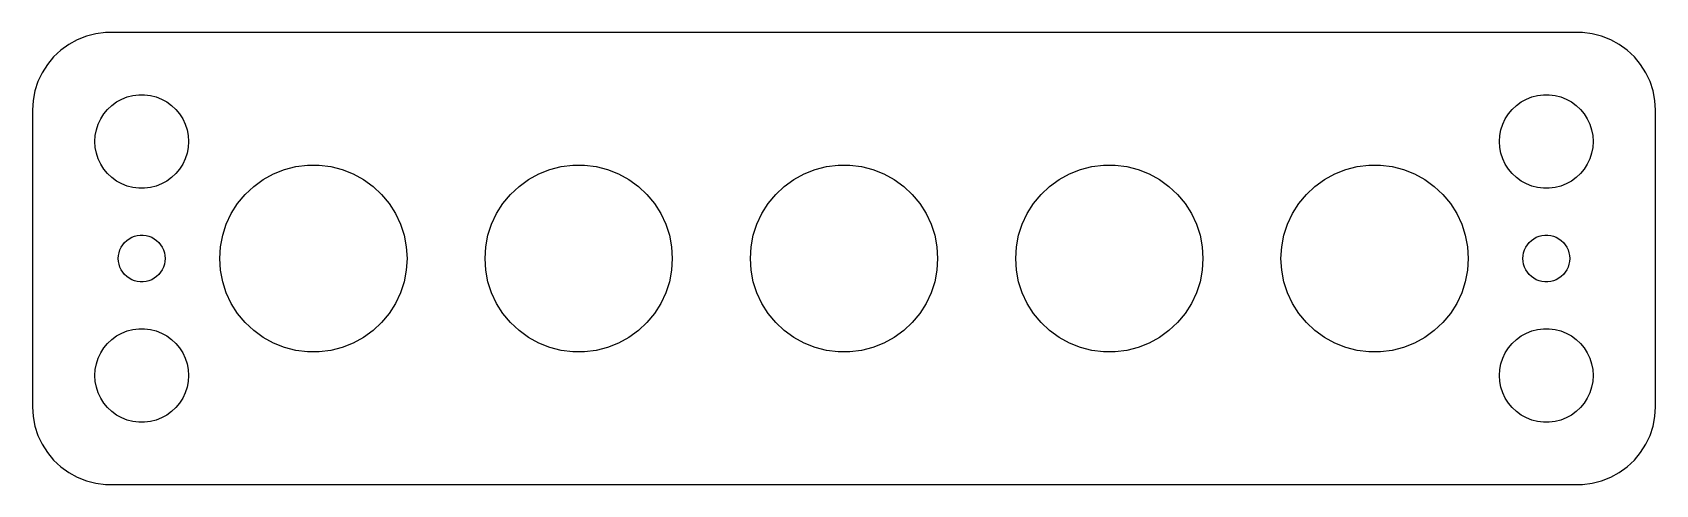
# Model space of a CAD drawing. Header units: metres. Extents: x -52 to 52, y 25 to 53.
import ezdxf

# ---------------------------------------------------------------- set-up
doc = ezdxf.new("R2010")
doc.units = ezdxf.units.M

msp = doc.modelspace()

# ---------------------------------------------------------------- linework, layer by layer
for p, q in [((-48.5451, 53.2553), (-49.1289, 53.0241)), ((-47.9369, 53.4114), (-48.5451, 53.2553)), ((-47.3139, 53.4901), (-47.9369, 53.4114)), ((47.3139, 53.4901), (-47.3139, 53.4901)), ((47.9369, 53.4114), (47.3139, 53.4901)), ((48.5451, 53.2553), (47.9369, 53.4114)), ((49.1289, 53.0241), (48.5451, 53.2553)), ((-50.1871, 52.3526), (-50.6448, 51.9227)), ((-49.6791, 52.7216), (-50.1871, 52.3526)), ((-49.1289, 53.0241), (-49.6791, 52.7216)), ((49.6791, 52.7216), (49.1289, 53.0241)), ((50.1871, 52.3526), (49.6791, 52.7216)), ((50.6448, 51.9227), (50.1871, 52.3526)), ((-51.0451, 51.4389), (-51.3815, 50.9088)), ((-50.6448, 51.9227), (-51.0451, 51.4389)), ((51.0451, 51.4389), (50.6448, 51.9227)), ((51.3815, 50.9088), (51.0451, 51.4389)), ((-51.6489, 50.3406), (-51.8429, 49.7434)), ((-51.3815, 50.9088), (-51.6489, 50.3406)), ((51.6489, 50.3406), (51.3815, 50.9088)), ((51.8429, 49.7434), (51.6489, 50.3406)), ((-51.9606, 49.1267), (-52, 48.5)), ((-51.8429, 49.7434), (-51.9606, 49.1267)), ((-46.9123, 48.8115), (-46.6075, 49.033)), ((-46.6075, 49.033), (-46.2773, 49.2145)), ((-46.2773, 49.2145), (-45.927, 49.3532)), ((-45.927, 49.3532), (-45.5621, 49.4469)), ((-45.5621, 49.4469), (-45.1884, 49.4941)), ((-45.1884, 49.4941), (-44.8116, 49.4941)), ((-44.8116, 49.4941), (-44.4379, 49.4469)), ((-44.4379, 49.4469), (-44.0729, 49.3532)), ((-44.0729, 49.3532), (-43.7227, 49.2145)), ((-43.7227, 49.2145), (-43.3925, 49.033)), ((-43.3925, 49.033), (-43.0877, 48.8115)), ((43.0877, 48.8115), (43.3925, 49.033)), ((43.3925, 49.033), (43.7227, 49.2145)), ((43.7227, 49.2145), (44.0729, 49.3532)), ((44.0729, 49.3532), (44.4379, 49.4469)), ((44.4379, 49.4469), (44.8116, 49.4941)), ((44.8116, 49.4941), (45.1884, 49.4941)), ((45.1884, 49.4941), (45.5621, 49.4469)), ((45.5621, 49.4469), (45.927, 49.3532)), ((45.927, 49.3532), (46.2773, 49.2145)), ((46.2773, 49.2145), (46.6075, 49.033)), ((46.6075, 49.033), (46.9123, 48.8115)), ((51.9606, 49.1267), (51.8429, 49.7434)), ((52, 48.5), (51.9606, 49.1267)), ((-52, 48.5), (-52, 29.5)), ((-47.7893, 47.6044), (-47.6289, 47.9453)), ((-47.6289, 47.9453), (-47.427, 48.2634)), ((-47.427, 48.2634), (-47.1869, 48.5536)), ((-47.1869, 48.5536), (-46.9123, 48.8115)), ((-43.0877, 48.8115), (-42.8131, 48.5536)), ((-42.8131, 48.5536), (-42.5729, 48.2634)), ((-42.5729, 48.2634), (-42.3711, 47.9453)), ((-42.3711, 47.9453), (-42.2107, 47.6044)), ((42.2107, 47.6044), (42.3711, 47.9453)), ((42.3711, 47.9453), (42.5729, 48.2634)), ((42.5729, 48.2634), (42.8131, 48.5536)), ((42.8131, 48.5536), (43.0877, 48.8115)), ((46.9123, 48.8115), (47.1869, 48.5536)), ((47.1869, 48.5536), (47.427, 48.2634)), ((47.427, 48.2634), (47.6289, 47.9453)), ((47.6289, 47.9453), (47.7893, 47.6044)), ((52, 29.5), (52, 48.5)), ((-48, 46.5), (-47.9763, 46.876)), ((-47.9763, 46.876), (-47.9057, 47.2461)), ((-47.9057, 47.2461), (-47.7893, 47.6044)), ((-42.2107, 47.6044), (-42.0942, 47.2461)), ((-42.0942, 47.2461), (-42.0237, 46.876)), ((-42.0237, 46.876), (-42, 46.5)), ((42, 46.5), (42.0237, 46.876)), ((42.0237, 46.876), (42.0942, 47.2461)), ((42.0942, 47.2461), (42.2107, 47.6044)), ((47.7893, 47.6044), (47.9057, 47.2461)), ((47.9057, 47.2461), (47.9763, 46.876)), ((47.9763, 46.876), (48, 46.5)), ((-47.9763, 46.124), (-48, 46.5)), ((-47.9057, 45.7539), (-47.9763, 46.124)), ((-42.0237, 46.124), (-42.0942, 45.7539)), ((-42, 46.5), (-42.0237, 46.124)), ((42.0237, 46.124), (42, 46.5)), ((42.0942, 45.7539), (42.0237, 46.124)), ((47.9763, 46.124), (47.9057, 45.7539)), ((48, 46.5), (47.9763, 46.124)), ((-47.7893, 45.3956), (-47.9057, 45.7539)), ((-47.6289, 45.0547), (-47.7893, 45.3956)), ((-47.427, 44.7366), (-47.6289, 45.0547)), ((-47.1869, 44.4464), (-47.427, 44.7366)), ((-42.5729, 44.7366), (-42.8131, 44.4464)), ((-42.3711, 45.0547), (-42.5729, 44.7366)), ((-42.2107, 45.3956), (-42.3711, 45.0547)), ((-42.0942, 45.7539), (-42.2107, 45.3956)), ((-35.8541, 44.7063), (-35.1243, 44.8937)), ((-35.1243, 44.8937), (-34.3767, 44.9882)), ((-34.3767, 44.9882), (-33.6232, 44.9882)), ((-33.6232, 44.9882), (-32.8757, 44.8937)), ((-32.8757, 44.8937), (-32.1459, 44.7063)), ((-18.8541, 44.7063), (-18.1243, 44.8937)), ((-18.1243, 44.8937), (-17.3767, 44.9882)), ((-17.3767, 44.9882), (-16.6232, 44.9882)), ((-16.6232, 44.9882), (-15.8757, 44.8937)), ((-15.8757, 44.8937), (-15.1459, 44.7063)), ((-1.8541, 44.7063), (-1.12428, 44.8937)), ((-1.12428, 44.8937), (-0.37674, 44.9882)), ((-0.37674, 44.9882), (0.37674, 44.9882)), ((0.37674, 44.9882), (1.12428, 44.8937)), ((1.12428, 44.8937), (1.8541, 44.7063)), ((15.1459, 44.7063), (15.8757, 44.8937)), ((15.8757, 44.8937), (16.6232, 44.9882)), ((16.6232, 44.9882), (17.3767, 44.9882)), ((17.3767, 44.9882), (18.1243, 44.8937)), ((18.1243, 44.8937), (18.8541, 44.7063)), ((32.1459, 44.7063), (32.8757, 44.8937)), ((32.8757, 44.8937), (33.6232, 44.9882)), ((33.6232, 44.9882), (34.3767, 44.9882)), ((34.3767, 44.9882), (35.1243, 44.8937)), ((35.1243, 44.8937), (35.8541, 44.7063)), ((42.2107, 45.3956), (42.0942, 45.7539)), ((42.3711, 45.0547), (42.2107, 45.3956)), ((42.5729, 44.7366), (42.3711, 45.0547)), ((42.8131, 44.4464), (42.5729, 44.7366)), ((47.427, 44.7366), (47.1869, 44.4464)), ((47.6289, 45.0547), (47.427, 44.7366)), ((47.7893, 45.3956), (47.6289, 45.0547)), ((47.9057, 45.7539), (47.7893, 45.3956)), ((-46.9123, 44.1884), (-47.1869, 44.4464)), ((-46.6075, 43.967), (-46.9123, 44.1884)), ((-46.2773, 43.7855), (-46.6075, 43.967)), ((-45.927, 43.6468), (-46.2773, 43.7855)), ((-43.7227, 43.7855), (-44.0729, 43.6468)), ((-43.3925, 43.967), (-43.7227, 43.7855)), ((-43.0877, 44.1884), (-43.3925, 43.967)), ((-42.8131, 44.4464), (-43.0877, 44.1884)), ((-37.8245, 43.6231), (-37.215, 44.066)), ((-37.215, 44.066), (-36.5547, 44.429)), ((-36.5547, 44.429), (-35.8541, 44.7063)), ((-32.1459, 44.7063), (-31.4453, 44.429)), ((-31.4453, 44.429), (-30.785, 44.066)), ((-30.785, 44.066), (-30.1754, 43.6231)), ((-20.8245, 43.6231), (-20.215, 44.066)), ((-20.215, 44.066), (-19.5547, 44.429)), ((-19.5547, 44.429), (-18.8541, 44.7063)), ((-15.1459, 44.7063), (-14.4453, 44.429)), ((-14.4453, 44.429), (-13.785, 44.066)), ((-13.785, 44.066), (-13.1754, 43.6231)), ((-3.82454, 43.6231), (-3.21495, 44.066)), ((-3.21495, 44.066), (-2.55467, 44.429)), ((-2.55467, 44.429), (-1.8541, 44.7063)), ((1.8541, 44.7063), (2.55467, 44.429)), ((2.55467, 44.429), (3.21495, 44.066)), ((3.21495, 44.066), (3.82454, 43.6231)), ((13.1754, 43.6231), (13.785, 44.066)), ((13.785, 44.066), (14.4453, 44.429)), ((14.4453, 44.429), (15.1459, 44.7063)), ((18.8541, 44.7063), (19.5547, 44.429)), ((19.5547, 44.429), (20.215, 44.066)), ((20.215, 44.066), (20.8245, 43.6231)), ((30.1754, 43.6231), (30.785, 44.066)), ((30.785, 44.066), (31.4453, 44.429)), ((31.4453, 44.429), (32.1459, 44.7063)), ((35.8541, 44.7063), (36.5547, 44.429)), ((36.5547, 44.429), (37.215, 44.066)), ((37.215, 44.066), (37.8245, 43.6231)), ((43.0877, 44.1884), (42.8131, 44.4464)), ((43.3925, 43.967), (43.0877, 44.1884)), ((43.7227, 43.7855), (43.3925, 43.967)), ((44.0729, 43.6468), (43.7227, 43.7855)), ((46.2773, 43.7855), (45.927, 43.6468)), ((46.6075, 43.967), (46.2773, 43.7855)), ((46.9123, 44.1884), (46.6075, 43.967)), ((47.1869, 44.4464), (46.9123, 44.1884)), ((-45.5621, 43.5531), (-45.927, 43.6468)), ((-45.1884, 43.5059), (-45.5621, 43.5531)), ((-44.8116, 43.5059), (-45.1884, 43.5059)), ((-44.4379, 43.5531), (-44.8116, 43.5059)), ((-44.0729, 43.6468), (-44.4379, 43.5531)), ((-38.8541, 42.5267), (-38.3738, 43.1073)), ((-38.3738, 43.1073), (-37.8245, 43.6231)), ((-30.1754, 43.6231), (-29.6262, 43.1073)), ((-29.6262, 43.1073), (-29.1459, 42.5267)), ((-21.8541, 42.5267), (-21.3738, 43.1073)), ((-21.3738, 43.1073), (-20.8245, 43.6231)), ((-13.1754, 43.6231), (-12.6262, 43.1073)), ((-12.6262, 43.1073), (-12.1459, 42.5267)), ((-4.8541, 42.5267), (-4.37381, 43.1073)), ((-4.37381, 43.1073), (-3.82454, 43.6231)), ((3.82454, 43.6231), (4.37381, 43.1073)), ((4.37381, 43.1073), (4.8541, 42.5267)), ((12.1459, 42.5267), (12.6262, 43.1073)), ((12.6262, 43.1073), (13.1754, 43.6231)), ((20.8245, 43.6231), (21.3738, 43.1073)), ((21.3738, 43.1073), (21.8541, 42.5267)), ((29.1459, 42.5267), (29.6262, 43.1073)), ((29.6262, 43.1073), (30.1754, 43.6231)), ((37.8245, 43.6231), (38.3738, 43.1073)), ((38.3738, 43.1073), (38.8541, 42.5267)), ((44.4379, 43.5531), (44.0729, 43.6468)), ((44.8116, 43.5059), (44.4379, 43.5531)), ((45.1884, 43.5059), (44.8116, 43.5059)), ((45.5621, 43.5531), (45.1884, 43.5059)), ((45.927, 43.6468), (45.5621, 43.5531)), ((-39.5787, 41.2087), (-39.2578, 41.8905)), ((-39.2578, 41.8905), (-38.8541, 42.5267)), ((-29.1459, 42.5267), (-28.7422, 41.8905)), ((-28.7422, 41.8905), (-28.4213, 41.2087)), ((-22.5787, 41.2087), (-22.2578, 41.8905)), ((-22.2578, 41.8905), (-21.8541, 42.5267)), ((-12.1459, 42.5267), (-11.7422, 41.8905)), ((-11.7422, 41.8905), (-11.4213, 41.2087)), ((-5.57864, 41.2087), (-5.25783, 41.8905)), ((-5.25783, 41.8905), (-4.8541, 42.5267)), ((4.8541, 42.5267), (5.25783, 41.8905)), ((5.25783, 41.8905), (5.57864, 41.2087)), ((11.4213, 41.2087), (11.7422, 41.8905)), ((11.7422, 41.8905), (12.1459, 42.5267)), ((21.8541, 42.5267), (22.2578, 41.8905)), ((22.2578, 41.8905), (22.5787, 41.2087)), ((28.4213, 41.2087), (28.7422, 41.8905)), ((28.7422, 41.8905), (29.1459, 42.5267)), ((38.8541, 42.5267), (39.2578, 41.8905)), ((39.2578, 41.8905), (39.5787, 41.2087)), ((-39.8115, 40.4921), (-39.5787, 41.2087)), ((-28.4213, 41.2087), (-28.1885, 40.4921)), ((-22.8115, 40.4921), (-22.5787, 41.2087)), ((-11.4213, 41.2087), (-11.1885, 40.4921)), ((-5.81149, 40.4921), (-5.57864, 41.2087)), ((5.57864, 41.2087), (5.81149, 40.4921)), ((11.1885, 40.4921), (11.4213, 41.2087)), ((22.5787, 41.2087), (22.8115, 40.4921)), ((28.1885, 40.4921), (28.4213, 41.2087)), ((39.5787, 41.2087), (39.8115, 40.4921)), ((-46.4529, 39.373), (-46.3947, 39.5522)), ((-46.3947, 39.5522), (-46.3145, 39.7226)), ((-46.3145, 39.7226), (-46.2135, 39.8817)), ((-46.2135, 39.8817), (-46.0934, 40.0268)), ((-46.0934, 40.0268), (-45.9561, 40.1558)), ((-45.9561, 40.1558), (-45.8037, 40.2665)), ((-45.8037, 40.2665), (-45.6387, 40.3572)), ((-45.6387, 40.3572), (-45.4635, 40.4266)), ((-45.4635, 40.4266), (-45.2811, 40.4734)), ((-45.2811, 40.4734), (-45.0942, 40.497)), ((-45.0942, 40.497), (-44.9058, 40.497)), ((-44.9058, 40.497), (-44.7189, 40.4734)), ((-44.7189, 40.4734), (-44.5365, 40.4266)), ((-44.5365, 40.4266), (-44.3613, 40.3572)), ((-44.3613, 40.3572), (-44.1963, 40.2665)), ((-44.1963, 40.2665), (-44.0439, 40.1558)), ((-44.0439, 40.1558), (-43.9065, 40.0268)), ((-43.9065, 40.0268), (-43.7865, 39.8817)), ((-43.7865, 39.8817), (-43.6855, 39.7226)), ((-43.6855, 39.7226), (-43.6053, 39.5522)), ((-43.6053, 39.5522), (-43.5471, 39.373)), ((-40, 39), (-39.9527, 39.752)), ((-39.9527, 39.752), (-39.8115, 40.4921)), ((-28.1885, 40.4921), (-28.0473, 39.752)), ((-28.0473, 39.752), (-28, 39)), ((-23, 39), (-22.9527, 39.752)), ((-22.9527, 39.752), (-22.8115, 40.4921)), ((-11.1885, 40.4921), (-11.0473, 39.752)), ((-11.0473, 39.752), (-11, 39)), ((-6, 39), (-5.95268, 39.752)), ((-5.95268, 39.752), (-5.81149, 40.4921)), ((5.81149, 40.4921), (5.95268, 39.752)), ((5.95268, 39.752), (6, 39)), ((11, 39), (11.0473, 39.752)), ((11.0473, 39.752), (11.1885, 40.4921)), ((22.8115, 40.4921), (22.9527, 39.752)), ((22.9527, 39.752), (23, 39)), ((28, 39), (28.0473, 39.752)), ((28.0473, 39.752), (28.1885, 40.4921)), ((39.8115, 40.4921), (39.9527, 39.752)), ((39.9527, 39.752), (40, 39)), ((43.5471, 39.373), (43.6053, 39.5522)), ((43.6053, 39.5522), (43.6855, 39.7226)), ((43.6855, 39.7226), (43.7865, 39.8817)), ((43.7865, 39.8817), (43.9065, 40.0268)), ((43.9065, 40.0268), (44.0439, 40.1558)), ((44.0439, 40.1558), (44.1963, 40.2665)), ((44.1963, 40.2665), (44.3613, 40.3572)), ((44.3613, 40.3572), (44.5365, 40.4266)), ((44.5365, 40.4266), (44.7189, 40.4734)), ((44.7189, 40.4734), (44.9058, 40.497)), ((44.9058, 40.497), (45.0942, 40.497)), ((45.0942, 40.497), (45.2811, 40.4734)), ((45.2811, 40.4734), (45.4635, 40.4266)), ((45.4635, 40.4266), (45.6387, 40.3572)), ((45.6387, 40.3572), (45.8037, 40.2665)), ((45.8037, 40.2665), (45.9561, 40.1558)), ((45.9561, 40.1558), (46.0934, 40.0268)), ((46.0934, 40.0268), (46.2135, 39.8817)), ((46.2135, 39.8817), (46.3145, 39.7226)), ((46.3145, 39.7226), (46.3947, 39.5522)), ((46.3947, 39.5522), (46.4529, 39.373)), ((-46.5, 39), (-46.4882, 39.188)), ((-46.4882, 38.812), (-46.5, 39)), ((-46.4882, 39.188), (-46.4529, 39.373)), ((-46.4529, 38.627), (-46.4882, 38.812)), ((-46.3947, 38.4478), (-46.4529, 38.627)), ((-43.5471, 38.627), (-43.6053, 38.4478)), ((-43.5471, 39.373), (-43.5118, 39.188)), ((-43.5118, 38.812), (-43.5471, 38.627)), ((-43.5118, 39.188), (-43.5, 39)), ((-43.5, 39), (-43.5118, 38.812)), ((-39.9527, 38.248), (-40, 39)), ((-28, 39), (-28.0473, 38.248)), ((-22.9527, 38.248), (-23, 39)), ((-11, 39), (-11.0473, 38.248)), ((-5.95268, 38.248), (-6, 39)), ((6, 39), (5.95268, 38.248)), ((11.0473, 38.248), (11, 39)), ((23, 39), (22.9527, 38.248)), ((28.0473, 38.248), (28, 39)), ((40, 39), (39.9527, 38.248)), ((43.5, 39), (43.5118, 39.188)), ((43.5118, 38.812), (43.5, 39)), ((43.5118, 39.188), (43.5471, 39.373)), ((43.5471, 38.627), (43.5118, 38.812)), ((43.6053, 38.4478), (43.5471, 38.627)), ((46.4529, 38.627), (46.3947, 38.4478)), ((46.4529, 39.373), (46.4882, 39.188)), ((46.4882, 38.812), (46.4529, 38.627)), ((46.4882, 39.188), (46.5, 39)), ((46.5, 39), (46.4882, 38.812)), ((-46.3145, 38.2774), (-46.3947, 38.4478)), ((-46.2135, 38.1183), (-46.3145, 38.2774)), ((-46.0934, 37.9732), (-46.2135, 38.1183)), ((-45.9561, 37.8442), (-46.0934, 37.9732)), ((-45.8037, 37.7335), (-45.9561, 37.8442)), ((-45.6387, 37.6428), (-45.8037, 37.7335)), ((-45.4635, 37.5734), (-45.6387, 37.6428)), ((-45.2811, 37.5266), (-45.4635, 37.5734)), ((-45.0942, 37.503), (-45.2811, 37.5266)), ((-44.9058, 37.503), (-45.0942, 37.503)), ((-44.7189, 37.5266), (-44.9058, 37.503)), ((-44.5365, 37.5734), (-44.7189, 37.5266)), ((-44.3613, 37.6428), (-44.5365, 37.5734)), ((-44.1963, 37.7335), (-44.3613, 37.6428)), ((-44.0439, 37.8442), (-44.1963, 37.7335)), ((-43.9065, 37.9732), (-44.0439, 37.8442)), ((-43.7865, 38.1183), (-43.9065, 37.9732)), ((-43.6855, 38.2774), (-43.7865, 38.1183)), ((-43.6053, 38.4478), (-43.6855, 38.2774)), ((-39.8115, 37.5079), (-39.9527, 38.248)), ((-39.5787, 36.7913), (-39.8115, 37.5079)), ((-28.1885, 37.5079), (-28.4213, 36.7913)), ((-28.0473, 38.248), (-28.1885, 37.5079)), ((-22.8115, 37.5079), (-22.9527, 38.248)), ((-22.5787, 36.7913), (-22.8115, 37.5079)), ((-11.1885, 37.5079), (-11.4213, 36.7913)), ((-11.0473, 38.248), (-11.1885, 37.5079)), ((-5.81149, 37.5079), (-5.95268, 38.248)), ((-5.57864, 36.7913), (-5.81149, 37.5079)), ((5.81149, 37.5079), (5.57864, 36.7913)), ((5.95268, 38.248), (5.81149, 37.5079)), ((11.1885, 37.5079), (11.0473, 38.248)), ((11.4213, 36.7913), (11.1885, 37.5079)), ((22.8115, 37.5079), (22.5787, 36.7913)), ((22.9527, 38.248), (22.8115, 37.5079)), ((28.1885, 37.5079), (28.0473, 38.248)), ((28.4213, 36.7913), (28.1885, 37.5079)), ((39.8115, 37.5079), (39.5787, 36.7913)), ((39.9527, 38.248), (39.8115, 37.5079)), ((43.6855, 38.2774), (43.6053, 38.4478)), ((43.7865, 38.1183), (43.6855, 38.2774)), ((43.9065, 37.9732), (43.7865, 38.1183)), ((44.0439, 37.8442), (43.9065, 37.9732)), ((44.1963, 37.7335), (44.0439, 37.8442)), ((44.3613, 37.6428), (44.1963, 37.7335)), ((44.5365, 37.5734), (44.3613, 37.6428)), ((44.7189, 37.5266), (44.5365, 37.5734)), ((44.9058, 37.503), (44.7189, 37.5266)), ((45.0942, 37.503), (44.9058, 37.503)), ((45.2811, 37.5266), (45.0942, 37.503)), ((45.4635, 37.5734), (45.2811, 37.5266)), ((45.6387, 37.6428), (45.4635, 37.5734)), ((45.8037, 37.7335), (45.6387, 37.6428)), ((45.9561, 37.8442), (45.8037, 37.7335)), ((46.0934, 37.9732), (45.9561, 37.8442)), ((46.2135, 38.1183), (46.0934, 37.9732)), ((46.3145, 38.2774), (46.2135, 38.1183)), ((46.3947, 38.4478), (46.3145, 38.2774)), ((-39.2578, 36.1095), (-39.5787, 36.7913)), ((-28.4213, 36.7913), (-28.7422, 36.1095)), ((-22.2578, 36.1095), (-22.5787, 36.7913)), ((-11.4213, 36.7913), (-11.7422, 36.1095)), ((-5.25783, 36.1095), (-5.57864, 36.7913)), ((5.57864, 36.7913), (5.25783, 36.1095)), ((11.7422, 36.1095), (11.4213, 36.7913)), ((22.5787, 36.7913), (22.2578, 36.1095)), ((28.7422, 36.1095), (28.4213, 36.7913)), ((39.5787, 36.7913), (39.2578, 36.1095)), ((-38.8541, 35.4733), (-39.2578, 36.1095)), ((-38.3738, 34.8927), (-38.8541, 35.4733)), ((-29.1459, 35.4733), (-29.6262, 34.8927)), ((-28.7422, 36.1095), (-29.1459, 35.4733)), ((-21.8541, 35.4733), (-22.2578, 36.1095)), ((-21.3738, 34.8927), (-21.8541, 35.4733)), ((-12.1459, 35.4733), (-12.6262, 34.8927)), ((-11.7422, 36.1095), (-12.1459, 35.4733)), ((-4.8541, 35.4733), (-5.25783, 36.1095)), ((-4.37381, 34.8927), (-4.8541, 35.4733)), ((4.8541, 35.4733), (4.37381, 34.8927)), ((5.25783, 36.1095), (4.8541, 35.4733)), ((12.1459, 35.4733), (11.7422, 36.1095)), ((12.6262, 34.8927), (12.1459, 35.4733)), ((21.8541, 35.4733), (21.3738, 34.8927)), ((22.2578, 36.1095), (21.8541, 35.4733)), ((29.1459, 35.4733), (28.7422, 36.1095)), ((29.6262, 34.8927), (29.1459, 35.4733)), ((38.8541, 35.4733), (38.3738, 34.8927)), ((39.2578, 36.1095), (38.8541, 35.4733)), ((-46.2773, 34.2145), (-45.927, 34.3532)), ((-45.927, 34.3532), (-45.5621, 34.4469)), ((-45.5621, 34.4469), (-45.1884, 34.4941)), ((-45.1884, 34.4941), (-44.8116, 34.4941)), ((-44.8116, 34.4941), (-44.4379, 34.4469)), ((-44.4379, 34.4469), (-44.0729, 34.3532)), ((-44.0729, 34.3532), (-43.7227, 34.2145)), ((-37.8245, 34.3769), (-38.3738, 34.8927)), ((-37.215, 33.934), (-37.8245, 34.3769)), ((-30.1754, 34.3769), (-30.785, 33.934)), ((-29.6262, 34.8927), (-30.1754, 34.3769)), ((-20.8245, 34.3769), (-21.3738, 34.8927)), ((-20.215, 33.934), (-20.8245, 34.3769)), ((-13.1754, 34.3769), (-13.785, 33.934)), ((-12.6262, 34.8927), (-13.1754, 34.3769)), ((-3.82454, 34.3769), (-4.37381, 34.8927)), ((-3.21495, 33.934), (-3.82454, 34.3769)), ((3.82454, 34.3769), (3.21495, 33.934)), ((4.37381, 34.8927), (3.82454, 34.3769)), ((13.1754, 34.3769), (12.6262, 34.8927)), ((13.785, 33.934), (13.1754, 34.3769)), ((20.8245, 34.3769), (20.215, 33.934)), ((21.3738, 34.8927), (20.8245, 34.3769)), ((30.1754, 34.3769), (29.6262, 34.8927)), ((30.785, 33.934), (30.1754, 34.3769)), ((37.8245, 34.3769), (37.215, 33.934)), ((38.3738, 34.8927), (37.8245, 34.3769)), ((43.7227, 34.2145), (44.0729, 34.3532)), ((44.0729, 34.3532), (44.4379, 34.4469)), ((44.4379, 34.4469), (44.8116, 34.4941)), ((44.8116, 34.4941), (45.1884, 34.4941)), ((45.1884, 34.4941), (45.5621, 34.4469)), ((45.5621, 34.4469), (45.927, 34.3532)), ((45.927, 34.3532), (46.2773, 34.2145)), ((-47.427, 33.2634), (-47.1869, 33.5536)), ((-47.1869, 33.5536), (-46.9123, 33.8116)), ((-46.9123, 33.8116), (-46.6075, 34.033)), ((-46.6075, 34.033), (-46.2773, 34.2145)), ((-43.7227, 34.2145), (-43.3925, 34.033)), ((-43.3925, 34.033), (-43.0877, 33.8116)), ((-43.0877, 33.8116), (-42.8131, 33.5536)), ((-42.8131, 33.5536), (-42.5729, 33.2634)), ((-36.5547, 33.571), (-37.215, 33.934)), ((-35.8541, 33.2937), (-36.5547, 33.571)), ((-35.1243, 33.1063), (-35.8541, 33.2937)), ((-32.1459, 33.2937), (-32.8757, 33.1063)), ((-31.4453, 33.571), (-32.1459, 33.2937)), ((-30.785, 33.934), (-31.4453, 33.571)), ((-19.5547, 33.571), (-20.215, 33.934)), ((-18.8541, 33.2937), (-19.5547, 33.571)), ((-18.1243, 33.1063), (-18.8541, 33.2937)), ((-15.1459, 33.2937), (-15.8757, 33.1063)), ((-14.4453, 33.571), (-15.1459, 33.2937)), ((-13.785, 33.934), (-14.4453, 33.571)), ((-2.55467, 33.571), (-3.21495, 33.934)), ((-1.8541, 33.2937), (-2.55467, 33.571)), ((-1.12428, 33.1063), (-1.8541, 33.2937)), ((1.8541, 33.2937), (1.12428, 33.1063)), ((2.55467, 33.571), (1.8541, 33.2937)), ((3.21495, 33.934), (2.55467, 33.571)), ((14.4453, 33.571), (13.785, 33.934)), ((15.1459, 33.2937), (14.4453, 33.571)), ((15.8757, 33.1063), (15.1459, 33.2937)), ((18.8541, 33.2937), (18.1243, 33.1063)), ((19.5547, 33.571), (18.8541, 33.2937)), ((20.215, 33.934), (19.5547, 33.571)), ((31.4453, 33.571), (30.785, 33.934)), ((32.1459, 33.2937), (31.4453, 33.571)), ((32.8757, 33.1063), (32.1459, 33.2937)), ((35.8541, 33.2937), (35.1243, 33.1063)), ((36.5547, 33.571), (35.8541, 33.2937)), ((37.215, 33.934), (36.5547, 33.571)), ((42.5729, 33.2634), (42.8131, 33.5536)), ((42.8131, 33.5536), (43.0877, 33.8116)), ((43.0877, 33.8116), (43.3925, 34.033)), ((43.3925, 34.033), (43.7227, 34.2145)), ((46.2773, 34.2145), (46.6075, 34.033)), ((46.6075, 34.033), (46.9123, 33.8116)), ((46.9123, 33.8116), (47.1869, 33.5536)), ((47.1869, 33.5536), (47.427, 33.2634)), ((-47.9763, 31.876), (-47.9057, 32.2461)), ((-47.9057, 32.2461), (-47.7893, 32.6044)), ((-47.7893, 32.6044), (-47.6289, 32.9453)), ((-47.6289, 32.9453), (-47.427, 33.2634)), ((-42.5729, 33.2634), (-42.3711, 32.9453)), ((-42.3711, 32.9453), (-42.2107, 32.6044)), ((-42.2107, 32.6044), (-42.0942, 32.2461)), ((-42.0942, 32.2461), (-42.0237, 31.876)), ((-34.3767, 33.0118), (-35.1243, 33.1063)), ((-33.6232, 33.0118), (-34.3767, 33.0118)), ((-32.8757, 33.1063), (-33.6232, 33.0118)), ((-17.3767, 33.0118), (-18.1243, 33.1063)), ((-16.6232, 33.0118), (-17.3767, 33.0118)), ((-15.8757, 33.1063), (-16.6232, 33.0118)), ((-0.37674, 33.0118), (-1.12428, 33.1063)), ((0.37674, 33.0118), (-0.37674, 33.0118)), ((1.12428, 33.1063), (0.37674, 33.0118)), ((16.6232, 33.0118), (15.8757, 33.1063)), ((17.3767, 33.0118), (16.6232, 33.0118)), ((18.1243, 33.1063), (17.3767, 33.0118)), ((33.6232, 33.0118), (32.8757, 33.1063)), ((34.3767, 33.0118), (33.6232, 33.0118)), ((35.1243, 33.1063), (34.3767, 33.0118)), ((42.0237, 31.876), (42.0942, 32.2461)), ((42.0942, 32.2461), (42.2107, 32.6044)), ((42.2107, 32.6044), (42.3711, 32.9453)), ((42.3711, 32.9453), (42.5729, 33.2634)), ((47.427, 33.2634), (47.6289, 32.9453)), ((47.6289, 32.9453), (47.7893, 32.6044)), ((47.7893, 32.6044), (47.9057, 32.2461)), ((47.9057, 32.2461), (47.9763, 31.876)), ((-48, 31.5), (-47.9763, 31.876)), ((-47.9763, 31.124), (-48, 31.5)), ((-42.0237, 31.876), (-42, 31.5)), ((-42, 31.5), (-42.0237, 31.124)), ((42, 31.5), (42.0237, 31.876)), ((42.0237, 31.124), (42, 31.5)), ((47.9763, 31.876), (48, 31.5)), ((48, 31.5), (47.9763, 31.124)), ((-47.9057, 30.7539), (-47.9763, 31.124)), ((-47.7893, 30.3956), (-47.9057, 30.7539)), ((-47.6289, 30.0547), (-47.7893, 30.3956)), ((-42.2107, 30.3956), (-42.3711, 30.0547)), ((-42.0942, 30.7539), (-42.2107, 30.3956)), ((-42.0237, 31.124), (-42.0942, 30.7539)), ((42.0942, 30.7539), (42.0237, 31.124)), ((42.2107, 30.3956), (42.0942, 30.7539)), ((42.3711, 30.0547), (42.2107, 30.3956)), ((47.7893, 30.3956), (47.6289, 30.0547)), ((47.9057, 30.7539), (47.7893, 30.3956)), ((47.9763, 31.124), (47.9057, 30.7539)), ((-52, 29.5), (-51.9606, 28.8733)), ((-47.427, 29.7366), (-47.6289, 30.0547)), ((-47.1869, 29.4464), (-47.427, 29.7366)), ((-46.9123, 29.1885), (-47.1869, 29.4464)), ((-46.6075, 28.967), (-46.9123, 29.1885)), ((-43.0877, 29.1885), (-43.3925, 28.967)), ((-42.8131, 29.4464), (-43.0877, 29.1885)), ((-42.5729, 29.7366), (-42.8131, 29.4464)), ((-42.3711, 30.0547), (-42.5729, 29.7366)), ((42.5729, 29.7366), (42.3711, 30.0547)), ((42.8131, 29.4464), (42.5729, 29.7366)), ((43.0877, 29.1885), (42.8131, 29.4464)), ((43.3925, 28.967), (43.0877, 29.1885)), ((46.9123, 29.1885), (46.6075, 28.967)), ((47.1869, 29.4464), (46.9123, 29.1885)), ((47.427, 29.7366), (47.1869, 29.4464)), ((47.6289, 30.0547), (47.427, 29.7366)), ((51.9606, 28.8733), (52, 29.5)), ((-51.9606, 28.8733), (-51.8429, 28.2566)), ((-51.8429, 28.2566), (-51.6489, 27.6594)), ((-46.2773, 28.7855), (-46.6075, 28.967)), ((-45.927, 28.6468), (-46.2773, 28.7855)), ((-45.5621, 28.5531), (-45.927, 28.6468)), ((-45.1884, 28.5059), (-45.5621, 28.5531)), ((-44.8116, 28.5059), (-45.1884, 28.5059)), ((-44.4379, 28.5531), (-44.8116, 28.5059)), ((-44.0729, 28.6468), (-44.4379, 28.5531)), ((-43.7227, 28.7855), (-44.0729, 28.6468)), ((-43.3925, 28.967), (-43.7227, 28.7855)), ((43.7227, 28.7855), (43.3925, 28.967)), ((44.0729, 28.6468), (43.7227, 28.7855)), ((44.4379, 28.5531), (44.0729, 28.6468)), ((44.8116, 28.5059), (44.4379, 28.5531)), ((45.1884, 28.5059), (44.8116, 28.5059)), ((45.5621, 28.5531), (45.1884, 28.5059)), ((45.927, 28.6468), (45.5621, 28.5531)), ((46.2773, 28.7855), (45.927, 28.6468)), ((46.6075, 28.967), (46.2773, 28.7855)), ((51.6489, 27.6594), (51.8429, 28.2566)), ((51.8429, 28.2566), (51.9606, 28.8733)), ((-51.6489, 27.6594), (-51.3815, 27.0912)), ((-51.3815, 27.0912), (-51.0451, 26.5611)), ((51.0451, 26.5611), (51.3815, 27.0912)), ((51.3815, 27.0912), (51.6489, 27.6594)), ((-51.0451, 26.5611), (-50.6448, 26.0773)), ((-50.6448, 26.0773), (-50.1871, 25.6474)), ((50.1871, 25.6474), (50.6448, 26.0773)), ((50.6448, 26.0773), (51.0451, 26.5611)), ((-50.1871, 25.6474), (-49.6791, 25.2784)), ((-49.6791, 25.2784), (-49.1289, 24.9759)), ((-49.1289, 24.9759), (-48.5451, 24.7447)), ((48.5451, 24.7447), (49.1289, 24.9759)), ((49.1289, 24.9759), (49.6791, 25.2784)), ((49.6791, 25.2784), (50.1871, 25.6474)), ((-48.5451, 24.7447), (-47.9369, 24.5886)), ((-47.9369, 24.5886), (-47.3139, 24.5099)), ((-47.3139, 24.5099), (47.3139, 24.5099)), ((47.3139, 24.5099), (47.9369, 24.5886)), ((47.9369, 24.5886), (48.5451, 24.7447))]:
    msp.add_line(p, q)

doc.saveas('drawing.dxf')
